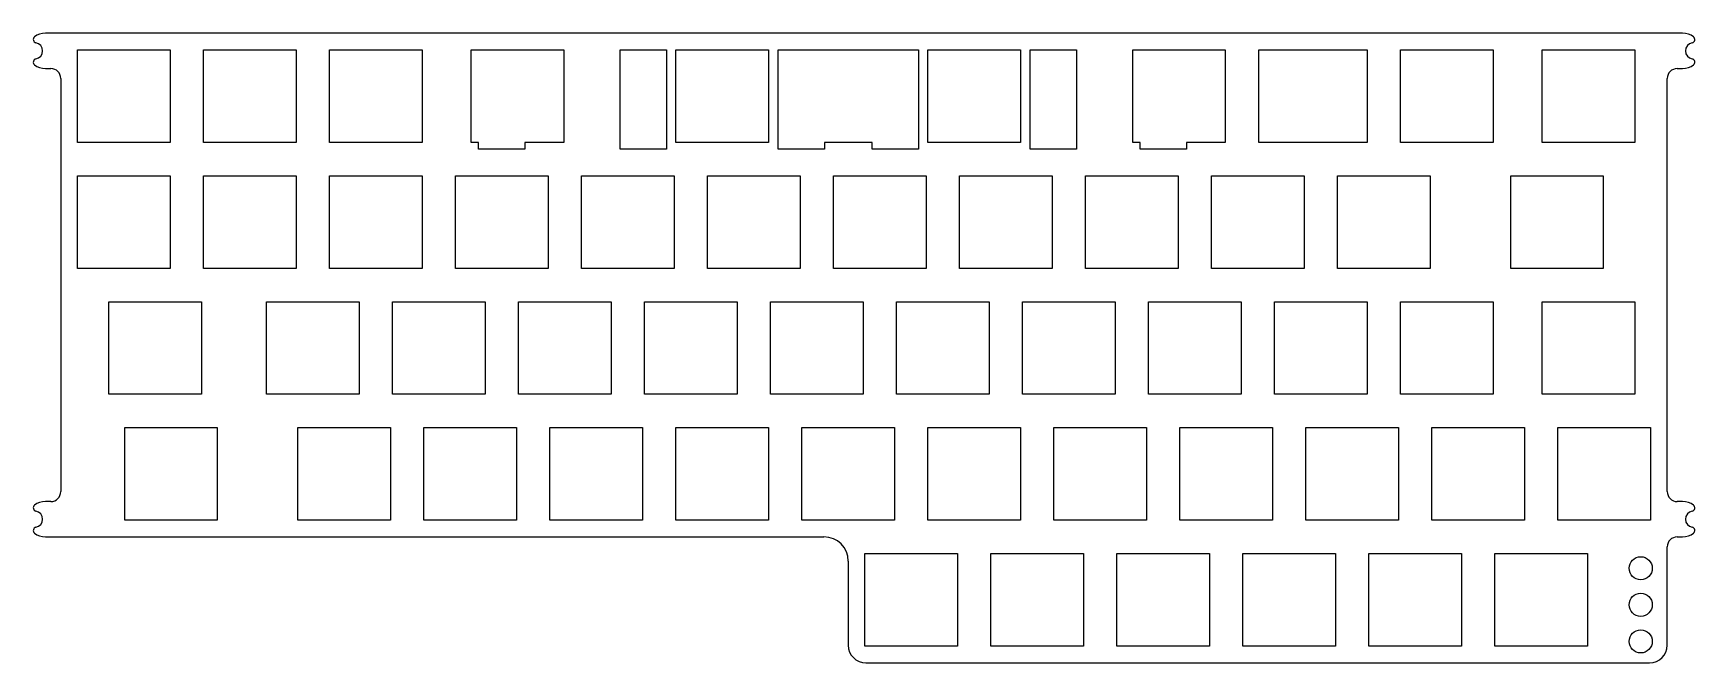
# Model space of a CAD drawing. Header units: millimetres. Extents: x -238 to 14, y -29 to 67.
import ezdxf

# ---------------------------------------------------------------- set-up
doc = ezdxf.new("R2010")
doc.units = ezdxf.units.MM
doc.layers.get('0').update_dxf_attribs({"linetype": 'CONTINUOUS'})

msp = doc.modelspace()

# ---------------------------------------------------------------- linework, layer by layer
for p, q in [((11.85, 66.67), (-235.69, 66.67)), ((-235.69, 61.33), (-234.86, 61.33)), ((11.03, 61.33), (11.85, 61.33)), ((-233.36, 59.82), (-233.36, -2.68)), ((9.52, -2.68), (9.52, 59.82)), ((-234.86, -4.18), (-235.69, -4.18)), ((11.85, -4.18), (11.03, -4.18)), ((-235.69, -9.53), (-117.98, -9.53)), ((11.03, -9.53), (11.85, -9.53)), ((9.52, -25.9), (9.52, -11.03)), ((-114.3, -13.2), (-114.3, -25.9)), ((-111.63, -28.58), (6.85, -28.58))]:
    msp.add_line(p, q)
for points in [[(-230.84, 64.15), (-216.84, 64.15), (-216.84, 50.15), (-230.84, 50.15)], [(-197.79, 50.15), (-211.79, 50.15), (-211.79, 64.15), (-197.79, 64.15)], [(-192.74, 64.15), (-178.74, 64.15), (-178.74, 50.15), (-192.74, 50.15)], [(-170.18, 50.15), (-171.31, 50.15), (-171.31, 64.15), (-157.31, 64.15), (-157.31, 50.15), (-163.18, 50.15), (-163.18, 49.15), (-170.18, 49.15)], [(-141.79, 49.15), (-148.79, 49.15), (-148.79, 64.15), (-141.79, 64.15)], [(-126.35, 64.15), (-126.35, 50.15), (-140.35, 50.15), (-140.35, 64.15)], [(-103.69, 64.15), (-103.69, 49.15), (-110.69, 49.15), (-110.69, 50.15), (-117.91, 50.15), (-117.91, 49.15), (-124.91, 49.15), (-124.91, 64.15)], [(-88.25, 50.15), (-102.25, 50.15), (-102.25, 64.15), (-88.25, 64.15)], [(-79.81, 49.15), (-86.81, 49.15), (-86.81, 64.15), (-79.81, 64.15)], [(-71.29, 50.15), (-71.29, 64.15), (-57.29, 64.15), (-57.29, 50.15), (-63.18, 50.15), (-63.18, 49.15), (-70.18, 49.15), (-70.18, 50.15)], [(-35.86, 64.15), (-35.86, 50.15), (-52.24, 50.15), (-52.24, 64.15)], [(-16.81, 64.15), (-16.81, 50.15), (-30.81, 50.15), (-30.81, 64.15)], [(-9.38, 64.15), (4.62, 64.15), (4.62, 50.15), (-9.38, 50.15)], [(-230.84, 45.1), (-216.84, 45.1), (-216.84, 31.1), (-230.84, 31.1)], [(-197.79, 45.1), (-197.79, 31.1), (-211.79, 31.1), (-211.79, 45.1)], [(-178.74, 31.1), (-192.74, 31.1), (-192.74, 45.1), (-178.74, 45.1)], [(-173.69, 45.1), (-159.69, 45.1), (-159.69, 31.1), (-173.69, 31.1)], [(-154.64, 45.1), (-140.64, 45.1), (-140.64, 31.1), (-154.64, 31.1)], [(-121.59, 31.1), (-135.59, 31.1), (-135.59, 45.1), (-121.59, 45.1)], [(-116.54, 45.1), (-102.54, 45.1), (-102.54, 31.1), (-116.54, 31.1)], [(-97.49, 45.1), (-83.49, 45.1), (-83.49, 31.1), (-97.49, 31.1)], [(-64.44, 31.1), (-78.44, 31.1), (-78.44, 45.1), (-64.44, 45.1)], [(-45.39, 31.1), (-59.39, 31.1), (-59.39, 45.1), (-45.39, 45.1)], [(-26.34, 31.1), (-40.34, 31.1), (-40.34, 45.1), (-26.34, 45.1)], [(-0.14, 45.1), (-0.14, 31.1), (-14.14, 31.1), (-14.14, 45.1)], [(-226.08, 26.05), (-212.07, 26.05), (-212.07, 12.05), (-226.08, 12.05)], [(-202.26, 26.05), (-188.26, 26.05), (-188.26, 12.05), (-202.26, 12.05)], [(-169.21, 12.05), (-183.21, 12.05), (-183.21, 26.05), (-169.21, 26.05)], [(-164.16, 26.05), (-150.16, 26.05), (-150.16, 12.05), (-164.16, 12.05)], [(-131.11, 12.05), (-145.11, 12.05), (-145.11, 26.05), (-131.11, 26.05)], [(-112.06, 12.05), (-126.06, 12.05), (-126.06, 26.05), (-112.06, 26.05)], [(-93.01, 26.05), (-93.01, 12.05), (-107.01, 12.05), (-107.01, 26.05)], [(-87.96, 12.05), (-87.96, 26.05), (-73.96, 26.05), (-73.96, 12.05)], [(-68.91, 26.05), (-54.91, 26.05), (-54.91, 12.05), (-68.91, 12.05)], [(-49.86, 26.05), (-35.86, 26.05), (-35.86, 12.05), (-49.86, 12.05)], [(-16.81, 12.05), (-30.81, 12.05), (-30.81, 26.05), (-16.81, 26.05)], [(-9.38, 12.05), (-9.38, 26.05), (4.62, 26.05), (4.62, 12.05)], [(-209.69, 7), (-209.69, -7), (-223.69, -7), (-223.69, 7)], [(-197.5, 7), (-183.5, 7), (-183.5, -7), (-197.5, -7)], [(-178.45, 7), (-164.45, 7), (-164.45, -7), (-178.45, -7)], [(-159.4, 7), (-145.4, 7), (-145.4, -7), (-159.4, -7)], [(-126.35, -7), (-140.35, -7), (-140.35, 7), (-126.35, 7)], [(-107.3, -7), (-121.3, -7), (-121.3, 7), (-107.3, 7)], [(-88.25, 7), (-88.25, -7), (-102.25, -7), (-102.25, 7)], [(-69.2, -7), (-83.2, -7), (-83.2, 7), (-69.2, 7)], [(-64.15, -7), (-64.15, 7), (-50.15, 7), (-50.15, -7)], [(-31.1, -7), (-45.1, -7), (-45.1, 7), (-31.1, 7)], [(-26.05, -7), (-26.05, 7), (-12.05, 7), (-12.05, -7)], [(7, -7), (-7, -7), (-7, 7), (7, 7)], [(-111.78, -26.05), (-111.78, -12.05), (-97.78, -12.05), (-97.78, -26.05)], [(-78.73, -26.05), (-92.73, -26.05), (-92.73, -12.05), (-78.73, -12.05)], [(-73.67, -26.05), (-73.67, -12.05), (-59.68, -12.05), (-59.68, -26.05)], [(-40.63, -26.05), (-54.63, -26.05), (-54.63, -12.05), (-40.63, -12.05)], [(-21.58, -12.05), (-21.58, -26.05), (-35.58, -26.05), (-35.58, -12.05)], [(-16.53, -12.05), (-2.52, -12.05), (-2.52, -26.05), (-16.53, -26.05)]]:
    msp.add_lwpolyline(points, close=True)
for centre in [(5.51, -14.28), (5.51, -19.8), (5.51, -25.33)]:
    msp.add_circle(centre, 1.75)
for centre, radius, start, end in [((-237.02, 65.72), 0.5, 127.8792, 258.8119), ((-235.69, 64), 2.68, 90, 127.8792), ((11.85, 64), 2.68, 52.1208, 90), ((13.19, 65.72), 0.5, -78.8119, 52.1208), ((-237.36, 64), 1.25, -78.8119, 78.8119), ((13.53, 64), 1.25, 101.1881, 258.8119), ((-237.02, 62.28), 0.5, 101.1881, 232.1208), ((-235.69, 64), 2.67, 232.1208, 270), ((-234.86, 59.82), 1.5, 0, 90), ((11.03, 59.82), 1.5, 90, 180), ((11.85, 64), 2.67, 270, 307.8792), ((13.19, 62.28), 0.5, -52.1208, 78.8119), ((-237.02, -5.13), 0.5, 127.8792, 258.8119), ((-235.69, -6.85), 2.68, 90, 127.8792), ((-234.86, -2.68), 1.5, -90, 0), ((11.03, -2.68), 1.5, 180, 270), ((11.85, -6.85), 2.68, 52.1208, 90), ((13.19, -5.13), 0.5, -78.8119, 52.1208), ((-237.36, -6.85), 1.25, -78.8119, 78.8119), ((13.53, -6.85), 1.25, 101.1881, 258.8119), ((-237.02, -8.57), 0.5, 101.1881, 232.1208), ((-235.69, -6.85), 2.67, 232.1208, 270), ((-117.98, -13.2), 3.68, 0, 90), ((11.03, -11.03), 1.5, 90, 180), ((11.85, -6.85), 2.67, 270, 307.8792), ((13.19, -8.57), 0.5, -52.1208, 78.8119), ((-111.63, -25.9), 2.68, 180, 270), ((6.85, -25.9), 2.68, -90, 0)]:
    msp.add_arc(centre, radius, start, end)

doc.saveas('drawing.dxf')
